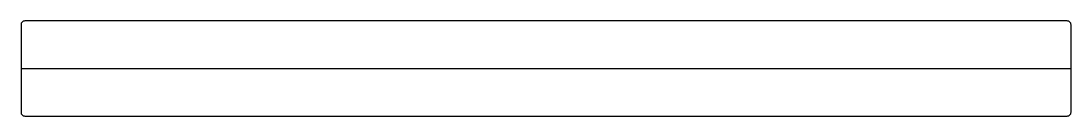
# Model space of a CAD drawing. Header units: millimetres. Extents: x 0 to 420, y 0 to 38.
import ezdxf

# ---------------------------------------------------------------- set-up
doc = ezdxf.new("R2010")
doc.units = ezdxf.units.MM

msp = doc.modelspace()

# ---------------------------------------------------------------- linework, layer by layer
at = {"layer": 'CENTER'}
msp.add_line((0, 19), (420, 19), dxfattribs=at)
at = {"layer": 'CUT'}
for p, q in [((0.926, 37.886), (0.667, 37.747)), ((1.207, 37.971), (0.926, 37.886)), ((1.5, 38), (1.207, 37.971)), ((418.5, 38), (1.5, 38)), ((418.793, 37.971), (418.5, 38)), ((419.074, 37.886), (418.793, 37.971)), ((419.333, 37.747), (419.074, 37.886)), ((0.029, 36.793), (0, 36.5)), ((0, 36.5), (0, 1.5)), ((0.114, 37.074), (0.029, 36.793)), ((0.253, 37.333), (0.114, 37.074)), ((0.439, 37.561), (0.253, 37.333)), ((0.667, 37.747), (0.439, 37.561)), ((419.561, 37.561), (419.333, 37.747)), ((419.747, 37.333), (419.561, 37.561)), ((419.886, 37.074), (419.747, 37.333)), ((419.971, 36.793), (419.886, 37.074)), ((420, 36.5), (419.971, 36.793)), ((420, 1.5), (420, 36.5)), ((0, 1.5), (0.029, 1.207)), ((0.029, 1.207), (0.114, 0.926)), ((0.114, 0.926), (0.253, 0.667)), ((0.253, 0.667), (0.439, 0.439)), ((0.439, 0.439), (0.667, 0.253)), ((0.667, 0.253), (0.926, 0.114)), ((0.926, 0.114), (1.207, 0.029)), ((1.207, 0.029), (1.5, 0)), ((1.5, 0), (418.5, 0)), ((418.5, 0), (418.793, 0.029)), ((418.793, 0.029), (419.074, 0.114)), ((419.074, 0.114), (419.333, 0.253)), ((419.333, 0.253), (419.561, 0.439)), ((419.561, 0.439), (419.747, 0.667)), ((419.747, 0.667), (419.886, 0.926)), ((419.886, 0.926), (419.971, 1.207)), ((419.971, 1.207), (420, 1.5))]:
    msp.add_line(p, q, dxfattribs=at)

doc.saveas('drawing.dxf')
